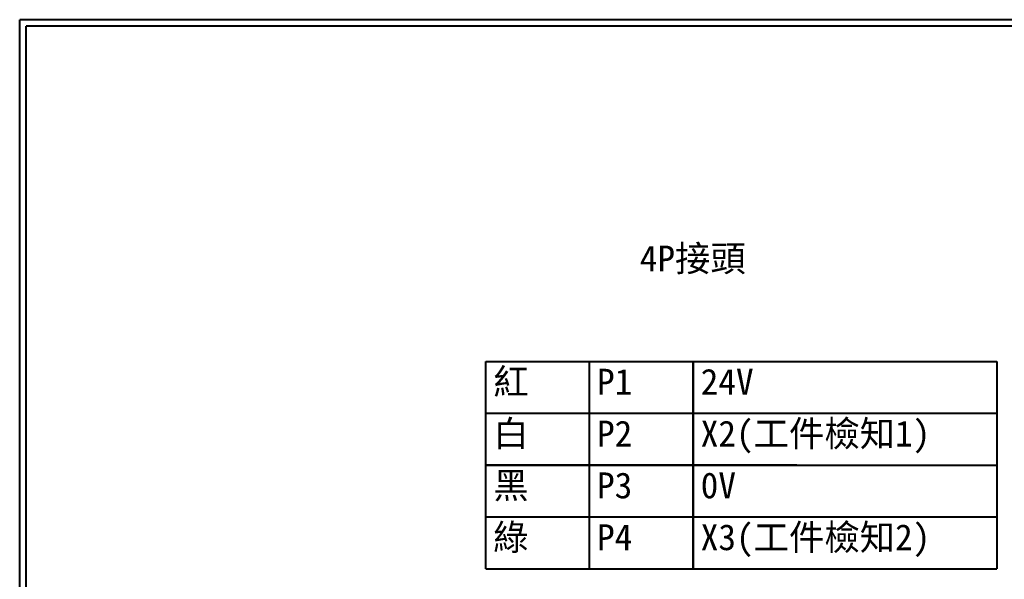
# Model space of a CAD drawing. Extents: x 10 to 297, y 3 to 207.
# Drawn here: x 10 to 199.9, y 99 to 207 of the extents above; entities that cross this region are included whole.
import ezdxf

# ---------------------------------------------------------------- set-up
doc = ezdxf.new("R2010")
doc.units = 0
doc.layers.add('圖框層', color=7, linetype='CONTINUOUS')
doc.layers.add('標尺寸層', color=3, linetype='CONTINUOUS')
doc.styles.add('CNS', font='romanc.shx', dxfattribs={"bigfont": 'chineset.shx'})

msp = doc.modelspace()

# ---------------------------------------------------------------- linework, layer by layer
at = {"layer": '圖框層', "color": 7}
for p, q in [((297, 206.97), (10, 206.97)), ((10, 3), (10, 206.97)), ((295.75, 205.72), (11.25, 205.72)), ((11.25, 4.25), (11.25, 205.72))]:
    msp.add_line(p, q, dxfattribs=at)
at = {"layer": '標尺寸層', "color": 7}
for p, q in [((99.89, 141.04), (119.89, 141.04)), ((99.89, 121.04), (99.89, 141.04)), ((119.89, 141.04), (139.89, 141.04)), ((119.89, 121.04), (119.89, 141.04)), ((139.89, 141.04), (139.89, 121.04)), ((139.89, 141.04), (198.45, 141.04)), ((139.89, 121.04), (139.89, 141.04)), ((198.45, 141.04), (198.45, 121.04)), ((99.89, 131.04), (119.89, 131.04)), ((119.89, 131.04), (139.89, 131.04)), ((139.89, 131.04), (198.45, 131.04)), ((119.89, 121.04), (99.89, 121.04)), ((99.89, 121.04), (119.89, 121.04)), ((99.89, 101.04), (99.89, 121.04)), ((139.89, 121.04), (119.89, 121.04)), ((119.89, 121.04), (139.89, 121.04)), ((119.89, 101.04), (119.89, 121.04)), ((139.89, 121.04), (139.89, 101.04)), ((159.89, 121.04), (139.89, 121.04)), ((139.89, 121.04), (198.45, 121.04)), ((139.89, 101.04), (139.89, 121.04)), ((198.45, 121.04), (198.45, 101.04)), ((99.89, 111.04), (119.89, 111.04)), ((119.89, 111.04), (139.89, 111.04)), ((139.89, 111.04), (198.45, 111.04)), ((99.89, 101.04), (198.45, 101.04))]:
    msp.add_line(p, q, dxfattribs=at)

# ---------------------------------------------------------------- texts
at = {"layer": '標尺寸層', "color": 7, "char_height": 5, "attachment_point": 1, "style": 'CNS'}
for s, insert, width in [('{\\fMingLiU|b0|i0|c136|p49;4P接頭}', (129.58, 163.39), 57.8717), ('{\\fMingLiU|b0|i0|c136|p49;紅}', (101.34, 139.62), 8.7626), ('{\\fMingLiU|b0|i0|c136|p49;P1}', (121.34, 139.62), 8.7626), ('{\\fMingLiU|b0|i0|c136|p49;24V}', (141.34, 139.62), 8.7626), ('{\\fMingLiU|b0|i0|c136|p49;白}', (101.34, 129.62), 8.7626), ('{\\fMingLiU|b0|i0|c136|p49;P2}', (121.34, 129.62), 8.7626), ('{\\fMingLiU|b0|i0|c136|p49;X2(工件檢知1)}', (141.34, 129.62), 57.1063), ('{\\fMingLiU|b0|i0|c136|p49;黑}', (101.34, 119.62), 8.7626), ('{\\fMingLiU|b0|i0|c136|p49;P3}', (121.34, 119.62), 8.7626), ('{\\fMingLiU|b0|i0|c136|p49;0V}', (141.34, 119.62), 87.5145), ('{\\fMingLiU|b0|i0|c136|p49;綠}', (101.34, 109.62), 8.7626), ('{\\fMingLiU|b0|i0|c136|p49;X3(工件檢知2)}', (141.34, 109.62), 57.5849), ('{\\fMingLiU|b0|i0|c136|p49;P4}', (121.34, 109.62), 8.7626)]:
    msp.add_mtext(s, dxfattribs=dict(at, insert=insert, width=width))

doc.saveas('drawing.dxf')
